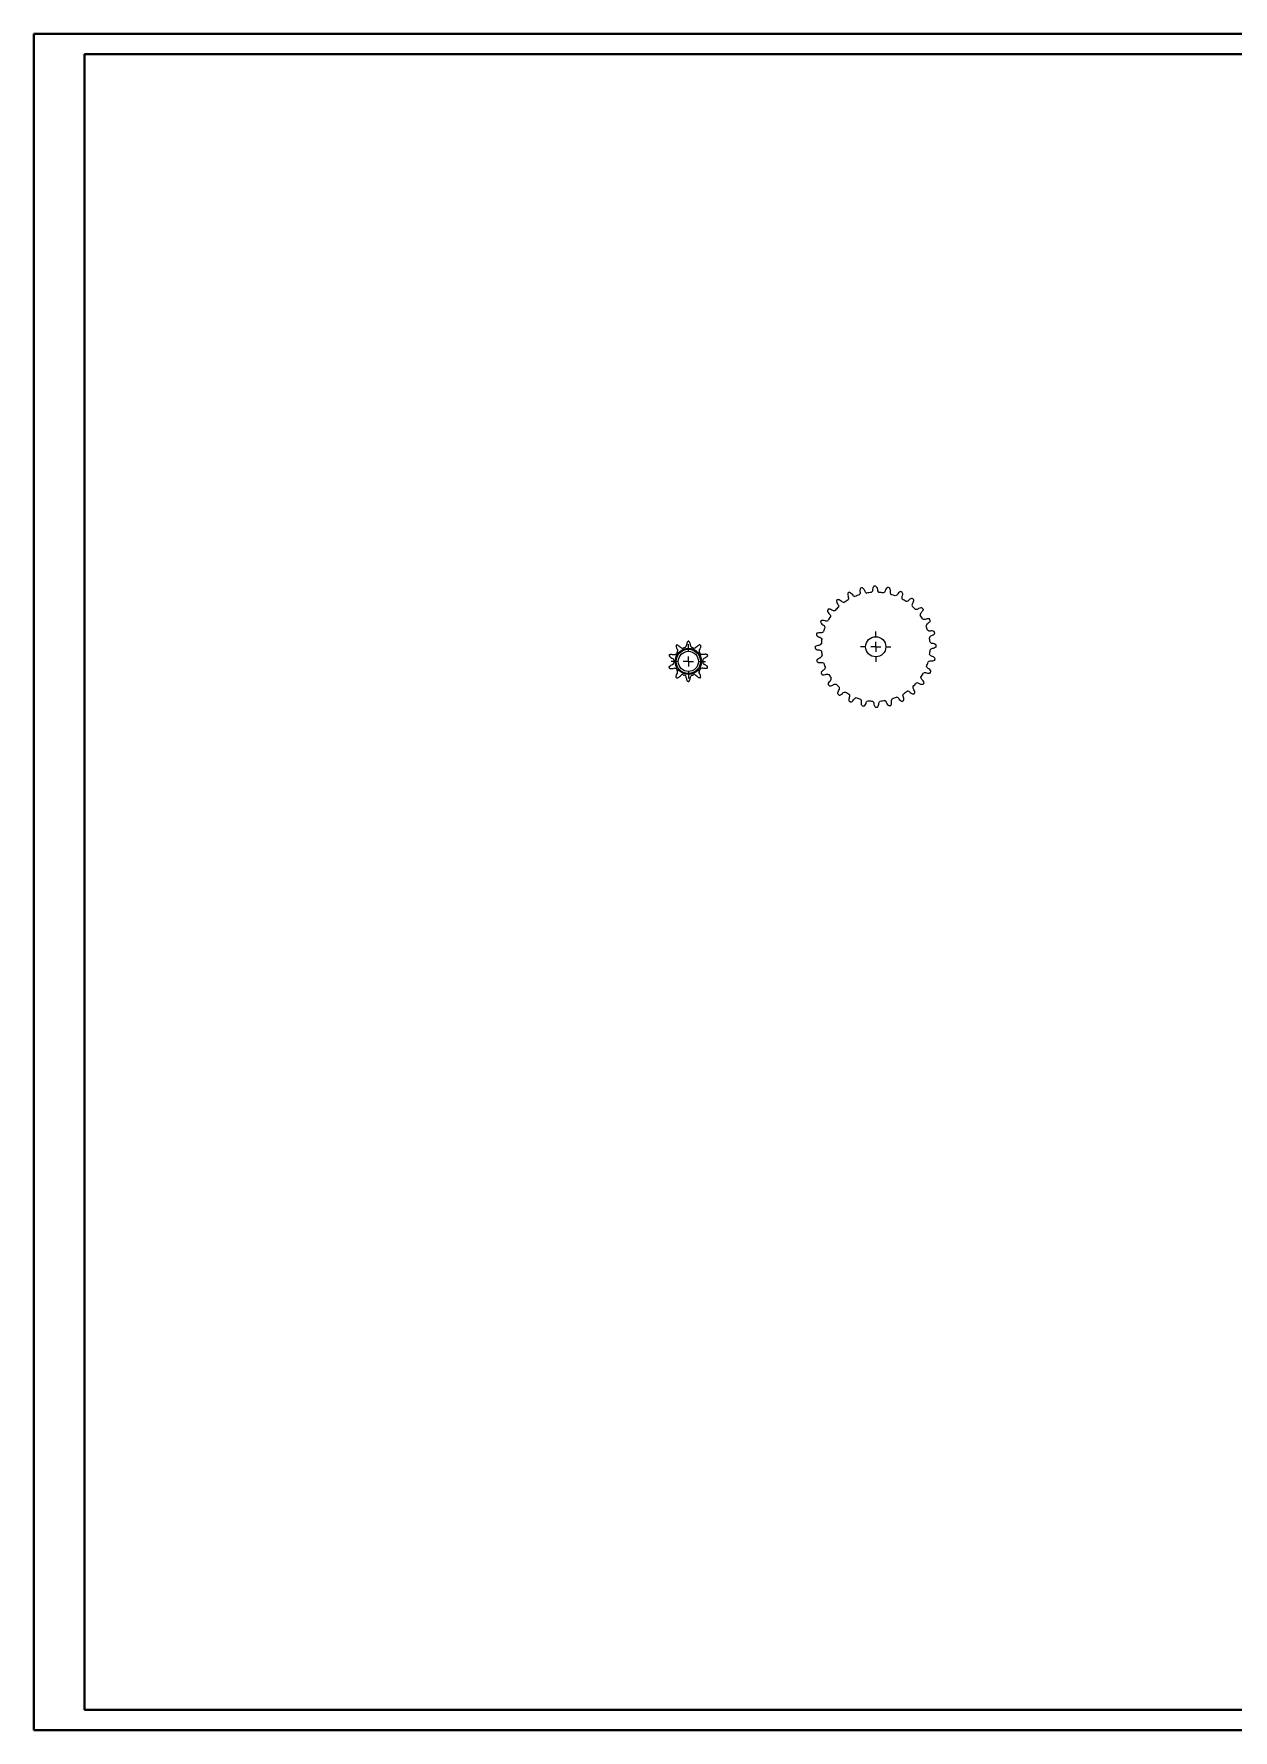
# Model space of a CAD drawing. Header units: millimetres. Extents: x 0 to 1189, y 0 to 841.
# Drawn here: x 0 to 595, y 0 to 841 of the extents above; entities that cross this region are included whole.
import ezdxf

# ---------------------------------------------------------------- set-up
doc = ezdxf.new("R2010")
doc.units = ezdxf.units.MM

# ---------------------------------------------------------------- blocks, each defined once
blk = doc.blocks.new('SW_CENTERMARKSYMBOL_0')
at = {"color": 0, "linetype": 'Continuous', "lineweight": 0}
for p, q in [((-5, 0), (-7.5, 0)), ((0, 0), (-2.5, 0)), ((0, 5), (0, 7.5)), ((0, 0), (0, 2.5)), ((0, 0), (0, -2.5)), ((0, 0), (2.5, 0)), ((5, 0), (7.5, 0)), ((0, -5), (0, -7.5))]:
    blk.add_line(p, q, dxfattribs=at)
blk = doc.blocks.new('SW_CENTERMARKSYMBOL_1')
at = {"color": 0, "linetype": 'Continuous', "lineweight": 0}
for p, q in [((0, 5), (0, 8.5)), ((-5, 0), (-8.5, 0)), ((0, 0), (-2.5, 0)), ((0, 0), (0, 2.5)), ((0, 0), (0, -2.5)), ((0, 0), (2.5, 0)), ((5, 0), (8.5, 0)), ((0, -5), (0, -8.5))]:
    blk.add_line(p, q, dxfattribs=at)

msp = doc.modelspace()

# ---------------------------------------------------------------- linework, layer by layer
at = {"color": 7, "linetype": 'Continuous', "lineweight": 40}
for p, q in [((0.08, 0.21), (0.08, 841.21)), ((0.08, 841.21), (1189.08, 841.21)), ((25.08, 10.21), (25.08, 831.21)), ((25.08, 831.21), (1179.08, 831.21)), ((25.08, 10.21), (1179.08, 10.21)), ((0.08, 0.21), (1189.08, 0.21))]:
    msp.add_line(p, q, dxfattribs=at)
at = {"color": 7, "linetype": 'Continuous', "lineweight": 15}
for centre, radius in [((417.42, 537.34), 5), ((324.53, 530.09), 6.5), ((324.53, 530.09), 6), ((324.53, 530.09), 5)]:
    msp.add_circle(centre, radius, dxfattribs=at)
for centre, radius, start, end in [((417.42, 537.34), 30, 115.54268, 117.38975), ((417.42, 537.34), 30, 102.68554, 104.5326), ((417.42, 537.34), 27, 94.77705, 99.58394), ((417.42, 537.34), 30, 89.82839, 91.67546), ((417.42, 537.34), 27, 81.91991, 86.7268), ((417.42, 537.34), 30, 76.97125, 78.81832), ((417.42, 537.34), 30, 64.11411, 65.96117), ((417.42, 537.34), 30, 141.25696, 143.10403), ((417.42, 537.34), 27, 133.34848, 138.15537), ((417.42, 537.34), 30, 128.39982, 130.24689), ((417.42, 537.34), 27, 120.49134, 125.29823), ((417.42, 537.34), 27, 107.63419, 112.44109), ((417.42, 537.34), 27, 69.06277, 73.86966), ((417.42, 537.34), 27, 56.20562, 61.01252), ((417.42, 537.34), 30, 51.25696, 53.10403), ((417.42, 537.34), 27, 43.34848, 48.15537), ((417.42, 537.34), 30, 38.39982, 40.24689), ((417.42, 537.34), 30, 154.11411, 155.96117), ((417.42, 537.34), 27, 159.06277, 163.86966), ((417.42, 537.34), 27, 146.20562, 151.01252), ((417.42, 537.34), 27, 30.49134, 35.29823), ((417.42, 537.34), 27, 17.63419, 22.44109), ((417.42, 537.34), 30, 25.54268, 27.38975), ((324.53, 530.09), 10, 125.10114, 126.89886), ((324.53, 530.09), 10, 89.10114, 90.89886), ((324.53, 530.09), 10, 53.10114, 54.89886), ((417.42, 537.34), 30, 166.97125, 168.81832), ((417.42, 537.34), 27, 171.91991, 176.7268), ((417.42, 537.34), 27, 4.77705, 9.58394), ((417.42, 537.34), 30, 12.68554, 14.5326), ((324.53, 530.09), 10, 161.10114, 162.89886), ((316.43, 530.51), 1, 357.03314, 44.77538), ((324.53, 530.09), 7.11, 177.03314, 182.96686), ((317.73, 534.51), 1, 279.22463, 326.96686), ((324.53, 530.09), 7.11, 141.03314, 146.96686), ((318.22, 535.18), 1, 321.03314, 8.77538), ((321.63, 537.66), 1, 243.22463, 290.96686), ((324.53, 530.09), 7.11, 105.03314, 110.96686), ((322.42, 537.92), 1, 285.03314, 332.77538), ((326.63, 537.92), 1, 207.22463, 254.96686), ((324.53, 530.09), 7.11, 69.03314, 74.96686), ((327.43, 537.66), 1, 249.03314, 296.77538), ((330.83, 535.18), 1, 171.22463, 218.96686), ((324.53, 530.09), 7.11, 33.03314, 38.96686), ((331.32, 534.51), 1, 213.03314, 260.77538), ((332.62, 530.51), 1, 135.22463, 182.96686), ((324.53, 530.09), 7.11, 357.03314, 2.96686), ((324.53, 530.09), 10, 17.10114, 18.89886), ((417.42, 537.34), 30, 179.82839, 181.67546), ((417.42, 537.34), 30, 192.68554, 194.5326), ((417.42, 537.34), 27, 184.77705, 189.58394), ((417.42, 537.34), 27, 339.06277, 343.86966), ((417.42, 537.34), 27, 351.91991, 356.7268), ((417.42, 537.34), 30, 346.97125, 348.81832), ((417.42, 537.34), 30, 359.82839, 1.67546), ((324.53, 530.09), 10, 197.10114, 198.89886), ((316.43, 529.67), 1, 315.22463, 2.96686), ((317.73, 525.67), 1, 33.03314, 80.77538), ((324.53, 530.09), 10, 233.10114, 234.89886), ((324.53, 530.09), 7.11, 213.03314, 218.96686), ((318.22, 524.99), 1, 351.22463, 38.96686), ((321.63, 522.52), 1, 69.03314, 116.77538), ((324.53, 530.09), 7.11, 249.03314, 254.96686), ((322.42, 522.26), 1, 27.22463, 74.96686), ((326.63, 522.26), 1, 105.03314, 152.77538), ((324.53, 530.09), 7.11, 285.03314, 290.96686), ((327.43, 522.52), 1, 63.22463, 110.96686), ((330.83, 524.99), 1, 141.03314, 188.77538), ((324.53, 530.09), 7.11, 321.03314, 326.96686), ((324.53, 530.09), 10, 305.10114, 306.89886), ((331.32, 525.67), 1, 99.22463, 146.96686), ((332.62, 529.67), 1, 177.03314, 224.77538), ((324.53, 530.09), 10, 341.10114, 342.89886), ((417.42, 537.34), 30, 205.54268, 207.38975), ((417.42, 537.34), 27, 197.63419, 202.44109), ((417.42, 537.34), 27, 210.49134, 215.29823), ((417.42, 537.34), 27, 326.20562, 331.01252), ((417.42, 537.34), 30, 334.11411, 335.96117), ((324.53, 530.09), 10, 269.10114, 270.89886), ((417.42, 537.34), 30, 218.39982, 220.24689), ((417.42, 537.34), 27, 223.34848, 228.15537), ((417.42, 537.34), 30, 231.25696, 233.10403), ((417.42, 537.34), 27, 236.20562, 241.01252), ((417.42, 537.34), 27, 300.49134, 305.29823), ((417.42, 537.34), 27, 313.34848, 318.15537), ((417.42, 537.34), 30, 308.39982, 310.24689), ((417.42, 537.34), 30, 321.25696, 323.10403), ((417.42, 537.34), 30, 244.11411, 245.96117), ((417.42, 537.34), 27, 249.06277, 253.86966), ((417.42, 537.34), 30, 256.97125, 258.81832), ((417.42, 537.34), 27, 261.91991, 266.7268), ((417.42, 537.34), 30, 269.82839, 271.67546), ((417.42, 537.34), 27, 274.77705, 279.58394), ((417.42, 537.34), 30, 282.68554, 284.5326), ((417.42, 537.34), 27, 287.63419, 292.44109), ((417.42, 537.34), 30, 295.54268, 297.38975)]:
    msp.add_arc(centre, radius, start, end, dxfattribs=at)
for points, knots in [([(403.62, 563.98), (403.58, 563.79), (403.46, 563.24), (403.6, 562.39), (404.04, 561.49), (403.83, 560.91), (403.72, 560.61)], [0, 0, 0, 0, 0.165713, 0.492772, 0.731383, 1, 1, 1, 1]), ([(404.48, 564.41), (404.66, 564.33), (405.17, 564.09), (405.77, 563.47), (406.22, 562.57), (406.8, 562.39), (407.11, 562.3)], [0, 0, 0, 0, 0.165713, 0.492772, 0.731383, 1, 1, 1, 1]), ([(409.89, 566.38), (409.81, 566.21), (409.57, 565.69), (409.52, 564.84), (409.75, 563.86), (409.42, 563.35), (409.24, 563.07)], [0, 0, 0, 0, 0.165713, 0.492772, 0.731383, 1, 1, 1, 1]), ([(410.83, 566.61), (410.98, 566.49), (411.43, 566.14), (411.87, 565.41), (412.11, 564.43), (412.64, 564.13), (412.93, 563.97)], [0, 0, 0, 0, 0.165713, 0.492772, 0.731383, 1, 1, 1, 1]), ([(416.54, 567.33), (416.43, 567.18), (416.08, 566.73), (415.83, 565.91), (415.84, 564.9), (415.4, 564.47), (415.17, 564.25)], [0, 0, 0, 0, 0.165713, 0.492772, 0.731383, 1, 1, 1, 1]), ([(417.51, 567.34), (417.63, 567.2), (417.99, 566.75), (418.26, 565.94), (418.27, 564.93), (418.72, 564.52), (418.96, 564.3)], [0, 0, 0, 0, 0.165713, 0.492772, 0.731383, 1, 1, 1, 1]), ([(423.24, 566.77), (423.09, 566.65), (422.65, 566.29), (422.23, 565.54), (422.02, 564.56), (421.49, 564.24), (421.22, 564.08)], [0, 0, 0, 0, 0.165713, 0.492772, 0.731383, 1, 1, 1, 1]), ([(424.18, 566.57), (424.27, 566.4), (424.52, 565.89), (424.6, 565.03), (424.39, 564.05), (424.74, 563.55), (424.92, 563.28)], [0, 0, 0, 0, 0.165713, 0.492772, 0.731383, 1, 1, 1, 1]), ([(429.64, 564.74), (429.47, 564.66), (428.96, 564.4), (428.38, 563.77), (427.96, 562.86), (427.38, 562.66), (427.07, 562.56)], [0, 0, 0, 0, 0.165713, 0.492772, 0.731383, 1, 1, 1, 1]), ([(430.52, 564.33), (430.56, 564.15), (430.7, 563.59), (430.58, 562.74), (430.16, 561.83), (430.39, 561.26), (430.51, 560.96)], [0, 0, 0, 0, 0.165713, 0.492772, 0.731383, 1, 1, 1, 1]), ([(393.43, 555.35), (393.47, 555.17), (393.61, 554.62), (394.1, 553.91), (394.89, 553.29), (394.95, 552.68), (394.98, 552.36)], [0, 0, 0, 0, 0.165713, 0.492772, 0.731383, 1, 1, 1, 1]), ([(394.02, 556.12), (394.21, 556.12), (394.78, 556.13), (395.59, 555.83), (396.38, 555.21), (396.99, 555.31), (397.31, 555.36)], [0, 0, 0, 0, 0.165713, 0.492772, 0.731383, 1, 1, 1, 1]), ([(398.04, 560.24), (398.04, 560.05), (398.05, 559.48), (398.37, 558.68), (399.01, 557.91), (398.93, 557.3), (398.89, 556.98)], [0, 0, 0, 0, 0.165713, 0.492772, 0.731383, 1, 1, 1, 1]), ([(398.79, 560.85), (398.97, 560.81), (399.53, 560.69), (400.25, 560.22), (400.89, 559.45), (401.5, 559.4), (401.82, 559.38)], [0, 0, 0, 0, 0.165713, 0.492772, 0.731383, 1, 1, 1, 1]), ([(435.43, 561.34), (435.25, 561.29), (434.69, 561.16), (433.99, 560.66), (433.37, 559.87), (432.76, 559.81), (432.44, 559.78)], [0, 0, 0, 0, 0.165713, 0.492772, 0.731383, 1, 1, 1, 1]), ([(436.2, 560.74), (436.2, 560.55), (436.2, 559.98), (435.9, 559.18), (435.29, 558.38), (435.38, 557.78), (435.43, 557.46)], [0, 0, 0, 0, 0.165713, 0.492772, 0.731383, 1, 1, 1, 1]), ([(440.32, 556.73), (440.13, 556.72), (439.56, 556.72), (438.76, 556.39), (437.98, 555.76), (437.38, 555.84), (437.05, 555.88)], [0, 0, 0, 0, 0.165713, 0.492772, 0.731383, 1, 1, 1, 1]), ([(440.93, 555.98), (440.89, 555.79), (440.77, 555.23), (440.3, 554.52), (439.52, 553.88), (439.48, 553.27), (439.46, 552.94)], [0, 0, 0, 0, 0.165713, 0.492772, 0.731383, 1, 1, 1, 1]), ([(390.02, 549.56), (390.11, 549.39), (390.36, 548.88), (391, 548.31), (391.91, 547.88), (392.1, 547.3), (392.2, 546.99)], [0, 0, 0, 0, 0.165713, 0.492772, 0.731383, 1, 1, 1, 1]), ([(390.43, 550.44), (390.62, 550.49), (391.17, 550.62), (392.02, 550.5), (392.93, 550.08), (393.5, 550.31), (393.8, 550.43)], [0, 0, 0, 0, 0.165713, 0.492772, 0.731383, 1, 1, 1, 1]), ([(444.06, 551.14), (443.87, 551.18), (443.31, 551.3), (442.46, 551.17), (441.56, 550.72), (440.99, 550.93), (440.69, 551.04)], [0, 0, 0, 0, 0.165713, 0.492772, 0.731383, 1, 1, 1, 1]), ([(444.49, 550.28), (444.41, 550.11), (444.17, 549.59), (443.55, 549), (442.65, 548.55), (442.47, 547.96), (442.38, 547.65)], [0, 0, 0, 0, 0.165713, 0.492772, 0.731383, 1, 1, 1, 1]), ([(318.78, 538.27), (318.78, 538.27), (318.9, 538.27), (319.19, 538.29), (319.59, 538.01), (320.16, 537.63), (320.61, 537.08), (321.03, 536.83), (321.17, 536.76)], [-0.004717, -0.004717, -0.004717, -0.004717, 0.0001182, 0.1056832, 0.2431269, 0.4218672, 0.7190067, 0.8598173, 0.8598173, 0.8598173, 0.8598173]), ([(324.37, 540.08), (324.36, 540.08), (324.26, 540.02), (324.02, 539.86), (323.86, 539.39), (323.63, 538.75), (323.58, 538.05), (323.38, 537.6), (323.31, 537.46)], [-0.004717, -0.004717, -0.004717, -0.004717, 0.0001182, 0.1056832, 0.2431269, 0.4218672, 0.7190067, 0.8598173, 0.8598173, 0.8598173, 0.8598173]), ([(324.68, 540.08), (324.69, 540.08), (324.79, 540.02), (325.03, 539.86), (325.19, 539.39), (325.42, 538.75), (325.47, 538.05), (325.67, 537.6), (325.74, 537.46)], [-0.004717, -0.004717, -0.004717, -0.004717, 0.0001182, 0.1056832, 0.2431269, 0.4218672, 0.7190067, 0.8598173, 0.8598173, 0.8598173, 0.8598173]), ([(330.28, 538.27), (330.27, 538.27), (330.15, 538.27), (329.86, 538.29), (329.46, 538.01), (328.89, 537.63), (328.45, 537.08), (328.02, 536.83), (327.88, 536.76)], [-0.004717, -0.004717, -0.004717, -0.004717, 0.0001182, 0.1056832, 0.2431269, 0.4218672, 0.7190067, 0.8598173, 0.8598173, 0.8598173, 0.8598173]), ([(387.42, 537.43), (387.57, 537.55), (388.01, 537.91), (388.83, 538.18), (389.83, 538.2), (390.25, 538.65), (390.46, 538.89)], [0, 0, 0, 0, 0.165713, 0.492772, 0.731383, 1, 1, 1, 1]), ([(387.99, 543.16), (388.11, 543.01), (388.47, 542.57), (389.22, 542.15), (390.2, 541.94), (390.52, 541.42), (390.69, 541.14)], [0, 0, 0, 0, 0.165713, 0.492772, 0.731383, 1, 1, 1, 1]), ([(388.19, 544.11), (388.36, 544.19), (388.87, 544.45), (389.73, 544.52), (390.71, 544.31), (391.22, 544.66), (391.48, 544.84)], [0, 0, 0, 0, 0.165713, 0.492772, 0.731383, 1, 1, 1, 1]), ([(446.46, 544.87), (446.29, 544.95), (445.77, 545.19), (444.91, 545.25), (443.94, 545.01), (443.42, 545.35), (443.15, 545.52)], [0, 0, 0, 0, 0.165713, 0.492772, 0.731383, 1, 1, 1, 1]), ([(446.69, 543.93), (446.57, 543.78), (446.22, 543.33), (445.48, 542.89), (444.51, 542.65), (444.2, 542.12), (444.04, 541.84)], [0, 0, 0, 0, 0.165713, 0.492772, 0.731383, 1, 1, 1, 1]), ([(447.41, 538.22), (447.26, 538.34), (446.81, 538.69), (445.98, 538.93), (444.98, 538.92), (444.55, 539.36), (444.33, 539.59)], [0, 0, 0, 0, 0.165713, 0.492772, 0.731383, 1, 1, 1, 1]), ([(314.97, 533.03), (314.97, 533.02), (315, 532.9), (315.08, 532.62), (315.47, 532.33), (316, 531.91), (316.66, 531.65), (317.03, 531.32), (317.14, 531.21)], [-0.004717, -0.004717, -0.004717, -0.004717, 0.0001182, 0.1056832, 0.2431269, 0.4218672, 0.7190067, 0.8598173, 0.8598173, 0.8598173, 0.8598173]), ([(315.07, 533.33), (315.07, 533.33), (315.16, 533.41), (315.39, 533.59), (315.88, 533.6), (316.56, 533.62), (317.24, 533.44), (317.73, 533.49), (317.89, 533.52)], [-0.004717, -0.004717, -0.004717, -0.004717, 0.0001182, 0.1056832, 0.2431269, 0.4218672, 0.7190067, 0.8598173, 0.8598173, 0.8598173, 0.8598173]), ([(318.52, 538.08), (318.52, 538.08), (318.48, 537.96), (318.37, 537.69), (318.52, 537.22), (318.7, 536.57), (319.08, 535.98), (319.19, 535.49), (319.21, 535.34)], [-0.004717, -0.004717, -0.004717, -0.004717, 0.0001182, 0.1056832, 0.2431269, 0.4218672, 0.7190067, 0.8598173, 0.8598173, 0.8598173, 0.8598173]), ([(330.53, 538.08), (330.53, 538.08), (330.58, 537.96), (330.68, 537.69), (330.54, 537.22), (330.35, 536.57), (329.97, 535.98), (329.87, 535.49), (329.84, 535.34)], [-0.004717, -0.004717, -0.004717, -0.004717, 0.0001182, 0.1056832, 0.2431269, 0.4218672, 0.7190067, 0.8598173, 0.8598173, 0.8598173, 0.8598173]), ([(333.99, 533.33), (333.98, 533.33), (333.89, 533.41), (333.66, 533.59), (333.17, 533.6), (332.49, 533.62), (331.81, 533.44), (331.32, 533.49), (331.16, 533.52)], [-0.004717, -0.004717, -0.004717, -0.004717, 0.0001182, 0.1056832, 0.2431269, 0.4218672, 0.7190067, 0.8598173, 0.8598173, 0.8598173, 0.8598173]), ([(334.08, 533.03), (334.08, 533.02), (334.05, 532.9), (333.98, 532.62), (333.58, 532.33), (333.05, 531.91), (332.39, 531.65), (332.02, 531.32), (331.91, 531.21)], [-0.004717, -0.004717, -0.004717, -0.004717, 0.0001182, 0.1056832, 0.2431269, 0.4218672, 0.7190067, 0.8598173, 0.8598173, 0.8598173, 0.8598173]), ([(387.43, 536.47), (387.58, 536.35), (388.03, 536), (388.86, 535.76), (389.86, 535.77), (390.29, 535.33), (390.51, 535.09)], [0, 0, 0, 0, 0.165713, 0.492772, 0.731383, 1, 1, 1, 1]), ([(388.15, 530.76), (388.27, 530.91), (388.62, 531.36), (389.36, 531.8), (390.33, 532.04), (390.64, 532.57), (390.8, 532.85)], [0, 0, 0, 0, 0.165713, 0.492772, 0.731383, 1, 1, 1, 1]), ([(446.65, 530.58), (446.48, 530.5), (445.97, 530.24), (445.11, 530.16), (444.13, 530.37), (443.62, 530.03), (443.36, 529.84)], [0, 0, 0, 0, 0.165713, 0.492772, 0.731383, 1, 1, 1, 1]), ([(446.85, 531.53), (446.73, 531.67), (446.37, 532.11), (445.62, 532.54), (444.64, 532.75), (444.32, 533.27), (444.15, 533.55)], [0, 0, 0, 0, 0.165713, 0.492772, 0.731383, 1, 1, 1, 1]), ([(447.42, 537.25), (447.27, 537.13), (446.83, 536.77), (446.01, 536.51), (445.01, 536.49), (444.6, 536.04), (444.38, 535.8)], [0, 0, 0, 0, 0.165713, 0.492772, 0.731383, 1, 1, 1, 1]), ([(314.97, 527.15), (314.97, 527.15), (315, 527.27), (315.08, 527.55), (315.47, 527.84), (316, 528.26), (316.66, 528.52), (317.03, 528.85), (317.14, 528.96)], [-0.004717, -0.004717, -0.004717, -0.004717, 0.0001182, 0.1056832, 0.2431269, 0.4218672, 0.7190067, 0.8598173, 0.8598173, 0.8598173, 0.8598173]), ([(315.07, 526.85), (315.07, 526.84), (315.16, 526.77), (315.39, 526.58), (315.88, 526.58), (316.56, 526.55), (317.24, 526.73), (317.73, 526.68), (317.89, 526.65)], [-0.004717, -0.004717, -0.004717, -0.004717, 0.0001182, 0.1056832, 0.2431269, 0.4218672, 0.7190067, 0.8598173, 0.8598173, 0.8598173, 0.8598173]), ([(318.52, 522.09), (318.52, 522.09), (318.48, 522.21), (318.37, 522.48), (318.52, 522.95), (318.7, 523.6), (319.08, 524.2), (319.19, 524.68), (319.21, 524.84)], [-0.004717, -0.004717, -0.004717, -0.004717, 0.0001182, 0.1056832, 0.2431269, 0.4218672, 0.7190067, 0.8598173, 0.8598173, 0.8598173, 0.8598173]), ([(318.78, 521.9), (318.78, 521.9), (318.9, 521.9), (319.19, 521.88), (319.59, 522.16), (320.16, 522.55), (320.61, 523.09), (321.03, 523.34), (321.17, 523.41)], [-0.004717, -0.004717, -0.004717, -0.004717, 0.0001182, 0.1056832, 0.2431269, 0.4218672, 0.7190067, 0.8598173, 0.8598173, 0.8598173, 0.8598173]), ([(324.37, 520.09), (324.36, 520.09), (324.26, 520.16), (324.02, 520.32), (323.86, 520.78), (323.63, 521.42), (323.58, 522.12), (323.38, 522.57), (323.31, 522.71)], [-0.004717, -0.004717, -0.004717, -0.004717, 0.0001182, 0.1056832, 0.2431269, 0.4218672, 0.7190067, 0.8598173, 0.8598173, 0.8598173, 0.8598173]), ([(324.68, 520.09), (324.69, 520.09), (324.79, 520.16), (325.03, 520.32), (325.19, 520.78), (325.42, 521.42), (325.47, 522.12), (325.67, 522.57), (325.74, 522.71)], [-0.004717, -0.004717, -0.004717, -0.004717, 0.0001182, 0.1056832, 0.2431269, 0.4218672, 0.7190067, 0.8598173, 0.8598173, 0.8598173, 0.8598173]), ([(330.28, 521.9), (330.27, 521.9), (330.15, 521.9), (329.86, 521.88), (329.46, 522.16), (328.89, 522.55), (328.45, 523.09), (328.02, 523.34), (327.88, 523.41)], [-0.004717, -0.004717, -0.004717, -0.004717, 0.0001182, 0.1056832, 0.2431269, 0.4218672, 0.7190067, 0.8598173, 0.8598173, 0.8598173, 0.8598173]), ([(330.53, 522.09), (330.53, 522.09), (330.58, 522.21), (330.68, 522.48), (330.54, 522.95), (330.35, 523.6), (329.97, 524.2), (329.87, 524.68), (329.84, 524.84)], [-0.004717, -0.004717, -0.004717, -0.004717, 0.0001182, 0.1056832, 0.2431269, 0.4218672, 0.7190067, 0.8598173, 0.8598173, 0.8598173, 0.8598173]), ([(333.99, 526.85), (333.98, 526.84), (333.89, 526.77), (333.66, 526.58), (333.17, 526.58), (332.49, 526.55), (331.81, 526.73), (331.32, 526.68), (331.16, 526.65)], [-0.004717, -0.004717, -0.004717, -0.004717, 0.0001182, 0.1056832, 0.2431269, 0.4218672, 0.7190067, 0.8598173, 0.8598173, 0.8598173, 0.8598173]), ([(334.08, 527.15), (334.08, 527.15), (334.05, 527.27), (333.98, 527.55), (333.58, 527.84), (333.05, 528.26), (332.39, 528.52), (332.02, 528.85), (331.91, 528.96)], [-0.004717, -0.004717, -0.004717, -0.004717, 0.0001182, 0.1056832, 0.2431269, 0.4218672, 0.7190067, 0.8598173, 0.8598173, 0.8598173, 0.8598173]), ([(388.38, 529.82), (388.55, 529.73), (389.07, 529.5), (389.93, 529.44), (390.91, 529.67), (391.42, 529.34), (391.69, 529.16)], [0, 0, 0, 0, 0.165713, 0.492772, 0.731383, 1, 1, 1, 1]), ([(390.35, 524.41), (390.43, 524.58), (390.67, 525.1), (391.3, 525.69), (392.19, 526.14), (392.37, 526.73), (392.47, 527.04)], [0, 0, 0, 0, 0.165713, 0.492772, 0.731383, 1, 1, 1, 1]), ([(390.78, 523.54), (390.97, 523.5), (391.53, 523.38), (392.38, 523.52), (393.28, 523.97), (393.85, 523.76), (394.15, 523.64)], [0, 0, 0, 0, 0.165713, 0.492772, 0.731383, 1, 1, 1, 1]), ([(393.91, 518.71), (393.95, 518.9), (394.07, 519.45), (394.54, 520.17), (395.32, 520.81), (395.36, 521.42), (395.38, 521.74)], [0, 0, 0, 0, 0.165713, 0.492772, 0.731383, 1, 1, 1, 1]), ([(441.41, 519.33), (441.37, 519.52), (441.23, 520.07), (440.74, 520.78), (439.95, 521.39), (439.89, 522), (439.86, 522.33)], [0, 0, 0, 0, 0.165713, 0.492772, 0.731383, 1, 1, 1, 1]), ([(444.41, 524.25), (444.22, 524.2), (443.67, 524.07), (442.82, 524.18), (441.91, 524.6), (441.34, 524.38), (441.04, 524.26)], [0, 0, 0, 0, 0.165713, 0.492772, 0.731383, 1, 1, 1, 1]), ([(444.82, 525.12), (444.73, 525.29), (444.48, 525.8), (443.84, 526.38), (442.93, 526.81), (442.74, 527.39), (442.64, 527.7)], [0, 0, 0, 0, 0.165713, 0.492772, 0.731383, 1, 1, 1, 1]), ([(394.52, 517.96), (394.71, 517.96), (395.28, 517.97), (396.08, 518.29), (396.86, 518.93), (397.47, 518.85), (397.79, 518.81)], [0, 0, 0, 0, 0.165713, 0.492772, 0.731383, 1, 1, 1, 1]), ([(398.65, 513.94), (398.64, 514.14), (398.64, 514.71), (398.94, 515.51), (399.55, 516.31), (399.46, 516.91), (399.41, 517.23)], [0, 0, 0, 0, 0.165713, 0.492772, 0.731383, 1, 1, 1, 1]), ([(399.41, 513.35), (399.6, 513.4), (400.15, 513.53), (400.85, 514.02), (401.47, 514.82), (402.08, 514.87), (402.4, 514.91)], [0, 0, 0, 0, 0.165713, 0.492772, 0.731383, 1, 1, 1, 1]), ([(404.32, 510.35), (404.28, 510.54), (404.14, 511.09), (404.26, 511.95), (404.68, 512.86), (404.46, 513.43), (404.34, 513.73)], [0, 0, 0, 0, 0.165713, 0.492772, 0.731383, 1, 1, 1, 1]), ([(431.22, 510.71), (431.26, 510.89), (431.38, 511.45), (431.24, 512.3), (430.8, 513.2), (431.01, 513.77), (431.12, 514.08)], [0, 0, 0, 0, 0.165713, 0.492772, 0.731383, 1, 1, 1, 1]), ([(436.05, 513.83), (435.87, 513.87), (435.31, 513.99), (434.59, 514.47), (433.95, 515.24), (433.34, 515.28), (433.02, 515.31)], [0, 0, 0, 0, 0.165713, 0.492772, 0.731383, 1, 1, 1, 1]), ([(436.8, 514.45), (436.8, 514.64), (436.79, 515.21), (436.47, 516), (435.83, 516.78), (435.91, 517.39), (435.95, 517.71)], [0, 0, 0, 0, 0.165713, 0.492772, 0.731383, 1, 1, 1, 1]), ([(440.82, 518.57), (440.63, 518.57), (440.06, 518.56), (439.25, 518.86), (438.46, 519.48), (437.85, 519.38), (437.53, 519.33)], [0, 0, 0, 0, 0.165713, 0.492772, 0.731383, 1, 1, 1, 1]), ([(405.2, 509.95), (405.37, 510.03), (405.88, 510.28), (406.46, 510.92), (406.88, 511.83), (407.46, 512.02), (407.77, 512.13)], [0, 0, 0, 0, 0.165713, 0.492772, 0.731383, 1, 1, 1, 1]), ([(410.66, 508.12), (410.57, 508.29), (410.32, 508.8), (410.24, 509.65), (410.45, 510.64), (410.1, 511.14), (409.92, 511.41)], [0, 0, 0, 0, 0.165713, 0.492772, 0.731383, 1, 1, 1, 1]), ([(411.6, 507.91), (411.75, 508.03), (412.19, 508.4), (412.61, 509.14), (412.83, 510.13), (413.35, 510.44), (413.63, 510.61)], [0, 0, 0, 0, 0.165713, 0.492772, 0.731383, 1, 1, 1, 1]), ([(417.33, 507.34), (417.21, 507.49), (416.85, 507.93), (416.58, 508.75), (416.57, 509.75), (416.12, 510.17), (415.88, 510.39)], [0, 0, 0, 0, 0.165713, 0.492772, 0.731383, 1, 1, 1, 1]), ([(418.3, 507.36), (418.41, 507.51), (418.76, 507.96), (419.01, 508.78), (419, 509.79), (419.44, 510.21), (419.67, 510.44)], [0, 0, 0, 0, 0.165713, 0.492772, 0.731383, 1, 1, 1, 1]), ([(424.01, 508.08), (423.86, 508.19), (423.41, 508.54), (422.97, 509.28), (422.73, 510.26), (422.2, 510.56), (421.92, 510.72)], [0, 0, 0, 0, 0.165713, 0.492772, 0.731383, 1, 1, 1, 1]), ([(424.95, 508.3), (425.03, 508.48), (425.27, 508.99), (425.32, 509.85), (425.09, 510.83), (425.42, 511.34), (425.6, 511.61)], [0, 0, 0, 0, 0.165713, 0.492772, 0.731383, 1, 1, 1, 1]), ([(430.36, 510.28), (430.18, 510.36), (429.67, 510.6), (429.07, 511.22), (428.62, 512.12), (428.04, 512.29), (427.73, 512.39)], [0, 0, 0, 0, 0.165713, 0.492772, 0.731383, 1, 1, 1, 1])]:
    msp.add_open_spline(points, degree=3, knots=knots, dxfattribs=at)

# ---------------------------------------------------------------- block references
at = {"color": 7, "linetype": 'Continuous', "lineweight": 0}
for name, p in [('SW_CENTERMARKSYMBOL_1', (324.53, 530.09)), ('SW_CENTERMARKSYMBOL_0', (417.42, 537.34))]:
    msp.add_blockref(name, p, dxfattribs=at)

doc.saveas('drawing.dxf')
